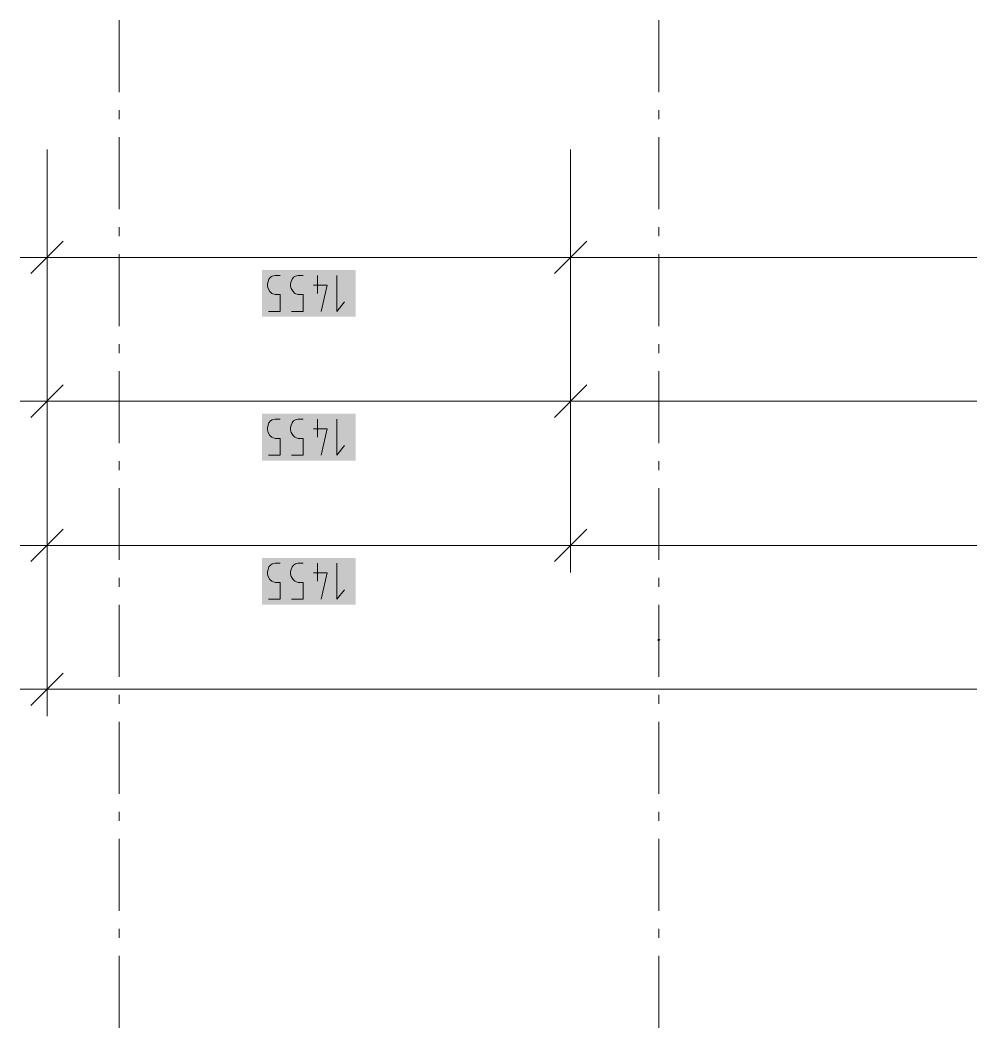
# Model space of a CAD drawing. Header units: millimetres. Extents: x 0 to 594, y 0 to 420.
# Drawn here: x 72.81 to 99.53, y 107.26 to 135.57 of the extents above; entities that cross this region are included whole.
import ezdxf

# ---------------------------------------------------------------- set-up
doc = ezdxf.new("R2010")
doc.units = ezdxf.units.MM
doc.header["$LTSCALE"] = 8
doc.layers.add('PDF_Koty delkove', color=7, linetype='Continuous')
doc.layers.add('PDF_Osy hlavni', color=7, linetype='Continuous')

msp = doc.modelspace()

# ---------------------------------------------------------------- linework, layer by layer
at = {"layer": 'PDF_Koty delkove', "lineweight": 18}
for points in [[(72.811, 128.903), (73.569, 128.903), (73.569, 131.936)], [(88.278, 128.903), (88.278, 131.936)], [(73.569, 129.661), (73.569, 128.903), (73.569, 128.145)], [(88.278, 129.661), (88.278, 128.903), (88.278, 128.145)], [(74.024, 129.358), (73.114, 128.448)], [(88.733, 129.358), (87.823, 128.448)], [(233.605, 128.903), (220.766, 128.903), (206.612, 128.903), (196.503, 128.903), (190.487, 128.903), (176.334, 128.903), (162.435, 128.903), (149.749, 128.903), (126.828, 128.903), (121.413, 128.903), (88.278, 128.903), (73.569, 128.903)], [(72.811, 124.866), (73.569, 124.866), (73.569, 128.691)], [(88.278, 124.866), (88.278, 128.691)], [(79.789, 127.387), (80.113, 127.387), (80.113, 127.858), (79.978, 127.858), (79.884, 127.892), (79.829, 127.943), (79.776, 128.027), (79.762, 128.093), (79.762, 128.161), (79.776, 128.229), (79.803, 128.296), (79.843, 128.346), (79.897, 128.381), (79.978, 128.398), (80.113, 128.398)], [(80.437, 127.387), (80.761, 127.387), (80.761, 127.858), (80.626, 127.858), (80.532, 127.892), (80.478, 127.943), (80.424, 128.027), (80.41, 128.093), (80.41, 128.161), (80.424, 128.229), (80.451, 128.296), (80.491, 128.346), (80.545, 128.381), (80.626, 128.398), (80.761, 128.398)], [(81.166, 128.398), (81.166, 127.892)], [(81.706, 128.398), (81.706, 127.387), (81.922, 127.656)], [(81.058, 128.128), (81.437, 128.128), (81.274, 127.387)], [(72.811, 120.815), (73.569, 120.815), (73.569, 125.652)], [(72.811, 116.772), (73.569, 116.772), (73.569, 125.597)], [(73.569, 125.624), (73.569, 124.866), (73.569, 124.107)], [(88.278, 120.815), (88.278, 125.652)], [(88.278, 125.624), (88.278, 124.866), (88.278, 124.107)], [(74.024, 125.32), (73.114, 124.411)], [(88.733, 125.32), (87.823, 124.411)], [(550.543, 124.866), (548.938, 124.866), (546.499, 124.866), (515.159, 124.866), (488.672, 124.866), (440.752, 124.866), (406.227, 124.866), (374.887, 124.866), (334.247, 124.866), (302.907, 124.866), (278.846, 124.866), (247.506, 124.866), (206.865, 124.866), (175.525, 124.866), (146.965, 124.866), (126.828, 124.866), (121.413, 124.866), (88.278, 124.866), (73.569, 124.866)], [(79.789, 123.349), (80.113, 123.349), (80.113, 123.82), (79.978, 123.82), (79.884, 123.855), (79.829, 123.905), (79.776, 123.989), (79.762, 124.056), (79.762, 124.124), (79.776, 124.191), (79.803, 124.258), (79.843, 124.309), (79.897, 124.343), (79.978, 124.36), (80.113, 124.36)], [(80.451, 124.258), (80.491, 124.309), (80.545, 124.343), (80.626, 124.36), (80.761, 124.36)], [(81.166, 124.36), (81.166, 123.855)], [(81.706, 124.36), (81.706, 123.349), (81.922, 123.618)], [(80.437, 123.349), (80.761, 123.349), (80.761, 123.82), (80.626, 123.82), (80.532, 123.855), (80.478, 123.905), (80.424, 123.989), (80.41, 124.056), (80.41, 124.124), (80.424, 124.191), (80.451, 124.258)], [(81.058, 124.09), (81.437, 124.09), (81.274, 123.349)], [(73.569, 121.574), (73.569, 120.815), (73.569, 120.057)], [(88.278, 121.574), (88.278, 120.815), (88.278, 120.057)], [(74.024, 121.27), (73.114, 120.361)], [(88.733, 121.27), (87.823, 120.361)], [(550.543, 120.815), (340.123, 120.815), (126.828, 120.815), (121.413, 120.815), (88.278, 120.815), (73.569, 120.815)], [(79.789, 119.299), (80.113, 119.299), (80.113, 119.77), (79.978, 119.77), (79.884, 119.805), (79.829, 119.855), (79.776, 119.939), (79.762, 120.006), (79.762, 120.073), (79.776, 120.141), (79.803, 120.208), (79.843, 120.258), (79.897, 120.293), (79.978, 120.31)], [(79.978, 120.31), (80.113, 120.31)], [(80.437, 119.299), (80.761, 119.299), (80.761, 119.77), (80.626, 119.77), (80.532, 119.805), (80.478, 119.855), (80.424, 119.939), (80.41, 120.006), (80.41, 120.073), (80.424, 120.141), (80.451, 120.208), (80.491, 120.258), (80.545, 120.293), (80.626, 120.31), (80.761, 120.31)], [(81.166, 120.31), (81.166, 119.805)], [(81.706, 120.31), (81.706, 119.299), (81.922, 119.568)], [(81.058, 120.04), (81.437, 120.04), (81.274, 119.299)], [(73.569, 117.53), (73.569, 116.772), (73.569, 116.013)], [(74.024, 117.227), (73.114, 116.317)], [(550.543, 116.772), (313.547, 116.772), (73.569, 116.772)]]:
    msp.add_lwpolyline(points, dxfattribs=at)
at = {"layer": 'PDF_Koty delkove', "color": 7, "lineweight": 18, "true_color": 0xffffff, "transparency": 33554559}
for points in [[(82.236, 128.549), (79.611, 128.549), (82.236, 127.235), (79.611, 127.235)], [(82.236, 124.512), (79.611, 124.512), (82.236, 123.197), (79.611, 123.197)], [(82.236, 120.462), (79.611, 120.462), (82.236, 119.147), (79.611, 119.147)]]:
    msp.add_solid(points, dxfattribs=at)
at = {"layer": 'PDF_Osy hlavni', "lineweight": 18}
for points in [[(75.591, 133.546), (75.591, 135.568)], [(90.755, 133.546), (90.755, 135.568), (90.755, 133.546)], [(75.591, 132.788), (75.591, 133.041)], [(90.755, 132.788), (90.755, 133.041), (90.755, 132.788)], [(75.591, 130.261), (75.591, 132.283)], [(90.755, 132.283), (90.755, 130.261), (90.755, 132.283)], [(75.591, 129.502), (75.591, 129.755)], [(90.755, 129.755), (90.755, 129.502), (90.755, 129.755)], [(75.591, 126.975), (75.591, 128.997)], [(90.755, 128.997), (90.755, 126.975), (90.755, 128.997)], [(75.591, 126.217), (75.591, 126.47)], [(90.755, 126.47), (90.755, 126.217), (90.755, 126.47)], [(75.591, 123.689), (75.591, 125.711)], [(90.755, 125.711), (90.755, 123.689), (90.755, 125.711)], [(75.591, 122.931), (75.591, 123.184)], [(90.755, 123.184), (90.755, 122.931), (90.755, 123.184)], [(75.591, 120.404), (75.591, 122.426)], [(90.755, 120.404), (90.755, 122.426)], [(90.755, 120.404), (90.755, 122.426)], [(75.591, 119.646), (75.591, 119.898)], [(90.755, 119.898), (90.755, 119.646), (90.755, 119.898)], [(75.591, 117.118), (75.591, 119.14)], [(90.755, 117.118), (90.755, 119.14), (90.755, 118.158)], [(75.591, 116.36), (75.591, 116.613)], [(90.755, 116.36), (90.755, 116.613)], [(75.591, 113.833), (75.591, 115.854)], [(90.755, 113.833), (90.755, 115.854)], [(75.591, 113.074), (75.591, 113.327)], [(90.755, 113.074), (90.755, 113.327)], [(75.591, 110.547), (75.591, 112.569)], [(90.755, 110.547), (90.755, 112.569)], [(75.591, 109.789), (75.591, 110.041)], [(90.755, 109.789), (90.755, 110.041)], [(75.591, 107.261), (75.591, 109.283)], [(90.755, 107.261), (90.755, 109.283)]]:
    msp.add_lwpolyline(points, dxfattribs=at)
at = {"layer": 'PDF_Osy hlavni', "lineweight": 18, "transparency": 33554559}
msp.add_solid([(90.755, 118.112), (90.71, 118.158), (90.801, 118.158), (90.755, 118.203)], dxfattribs=at)

doc.saveas('drawing.dxf')
